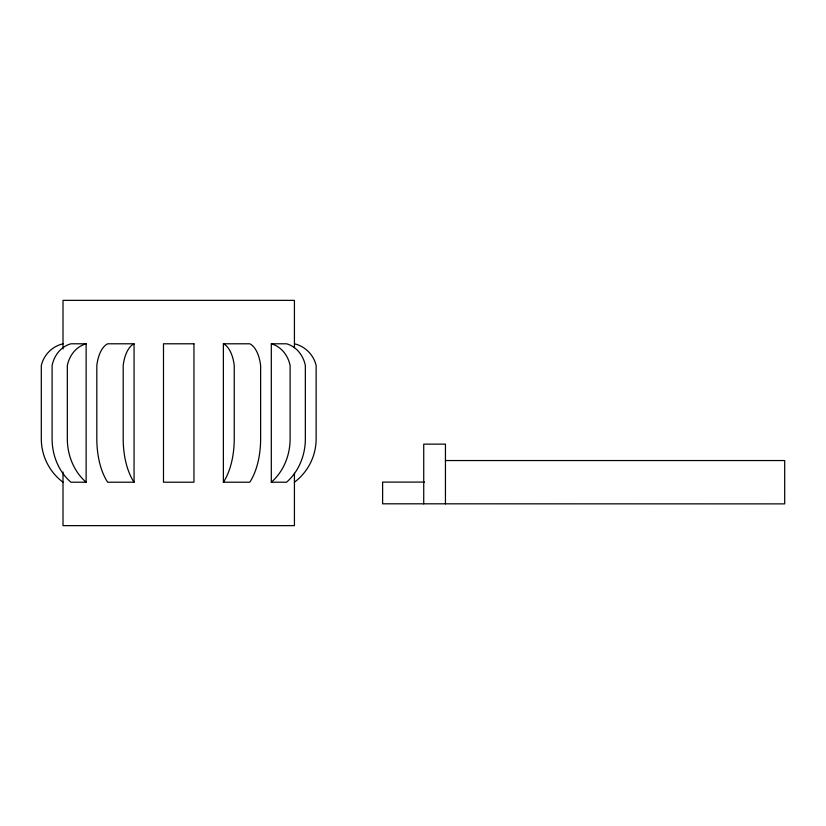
<?xml version="1.0" encoding="UTF-8"?>
<svg xmlns="http://www.w3.org/2000/svg" width="826" height="826" viewBox="0 0 826 826"><rect width="100%" height="100%" fill="white"/><g stroke="black" fill="none" stroke-linecap="round" stroke-linejoin="round"><path stroke-width="1.24" d="M63.013 471.987L63.013 525.635L294.428 525.635L294.428 473.267M86.131 343.792L70.902 343.792A29.209 25.296 90 0 0 52.09 365.505L52.09 438.782A54.279 47.01 90 0 0 70.902 482.208L86.131 482.208L86.131 343.792A29.209 25.296 90 0 0 67.329 365.505L67.329 438.782A54.279 47.01 -90 0 0 86.131 482.208M134.06 343.792L107.669 343.792A29.209 14.61 90 0 0 96.818 365.505L96.818 438.782A54.279 27.144 90 0 0 107.669 482.208L134.06 482.208L134.06 343.792A29.209 14.61 -90 0 0 123.198 365.505L123.198 438.782A54.279 27.144 -90 0 0 134.06 482.208M223.381 343.792L249.762 343.792A29.209 14.61 90 0 1 260.624 365.505L260.624 438.782A54.279 27.144 -90 0 1 249.762 482.208L223.381 482.208L223.381 343.792A29.209 14.61 -90 0 1 234.243 365.505L234.243 438.782A54.279 27.144 -90 0 1 223.381 482.208M271.31 343.792L286.539 343.792A29.209 25.296 -90 0 1 305.352 365.505L305.352 438.782A54.279 47.01 -90 0 1 286.539 482.208L271.31 482.208L271.31 343.792A29.209 25.296 90 0 1 290.112 365.505L290.112 438.782A54.279 47.01 90 0 1 271.31 482.208M445.441 460.547L784.7 460.547L784.7 503.881L382.614 503.808L382.614 482.095L424.523 482.095M445.441 503.891L445.441 444.13L423.728 444.13L423.728 503.891M294.428 347.643L294.428 300.365L63.013 300.365L63.013 348.923M63.013 343.792A29.209 29.209 0 0 0 41.3 365.505L41.3 438.782A54.279 54.279 0 0 0 63.013 482.208M294.428 343.792A29.209 29.209 0 0 1 316.141 365.505L316.141 438.782A54.279 54.279 0 0 1 294.428 482.208M193.955 343.792L163.486 343.792L163.486 482.208L193.955 482.208L193.955 343.792"/></g></svg>
